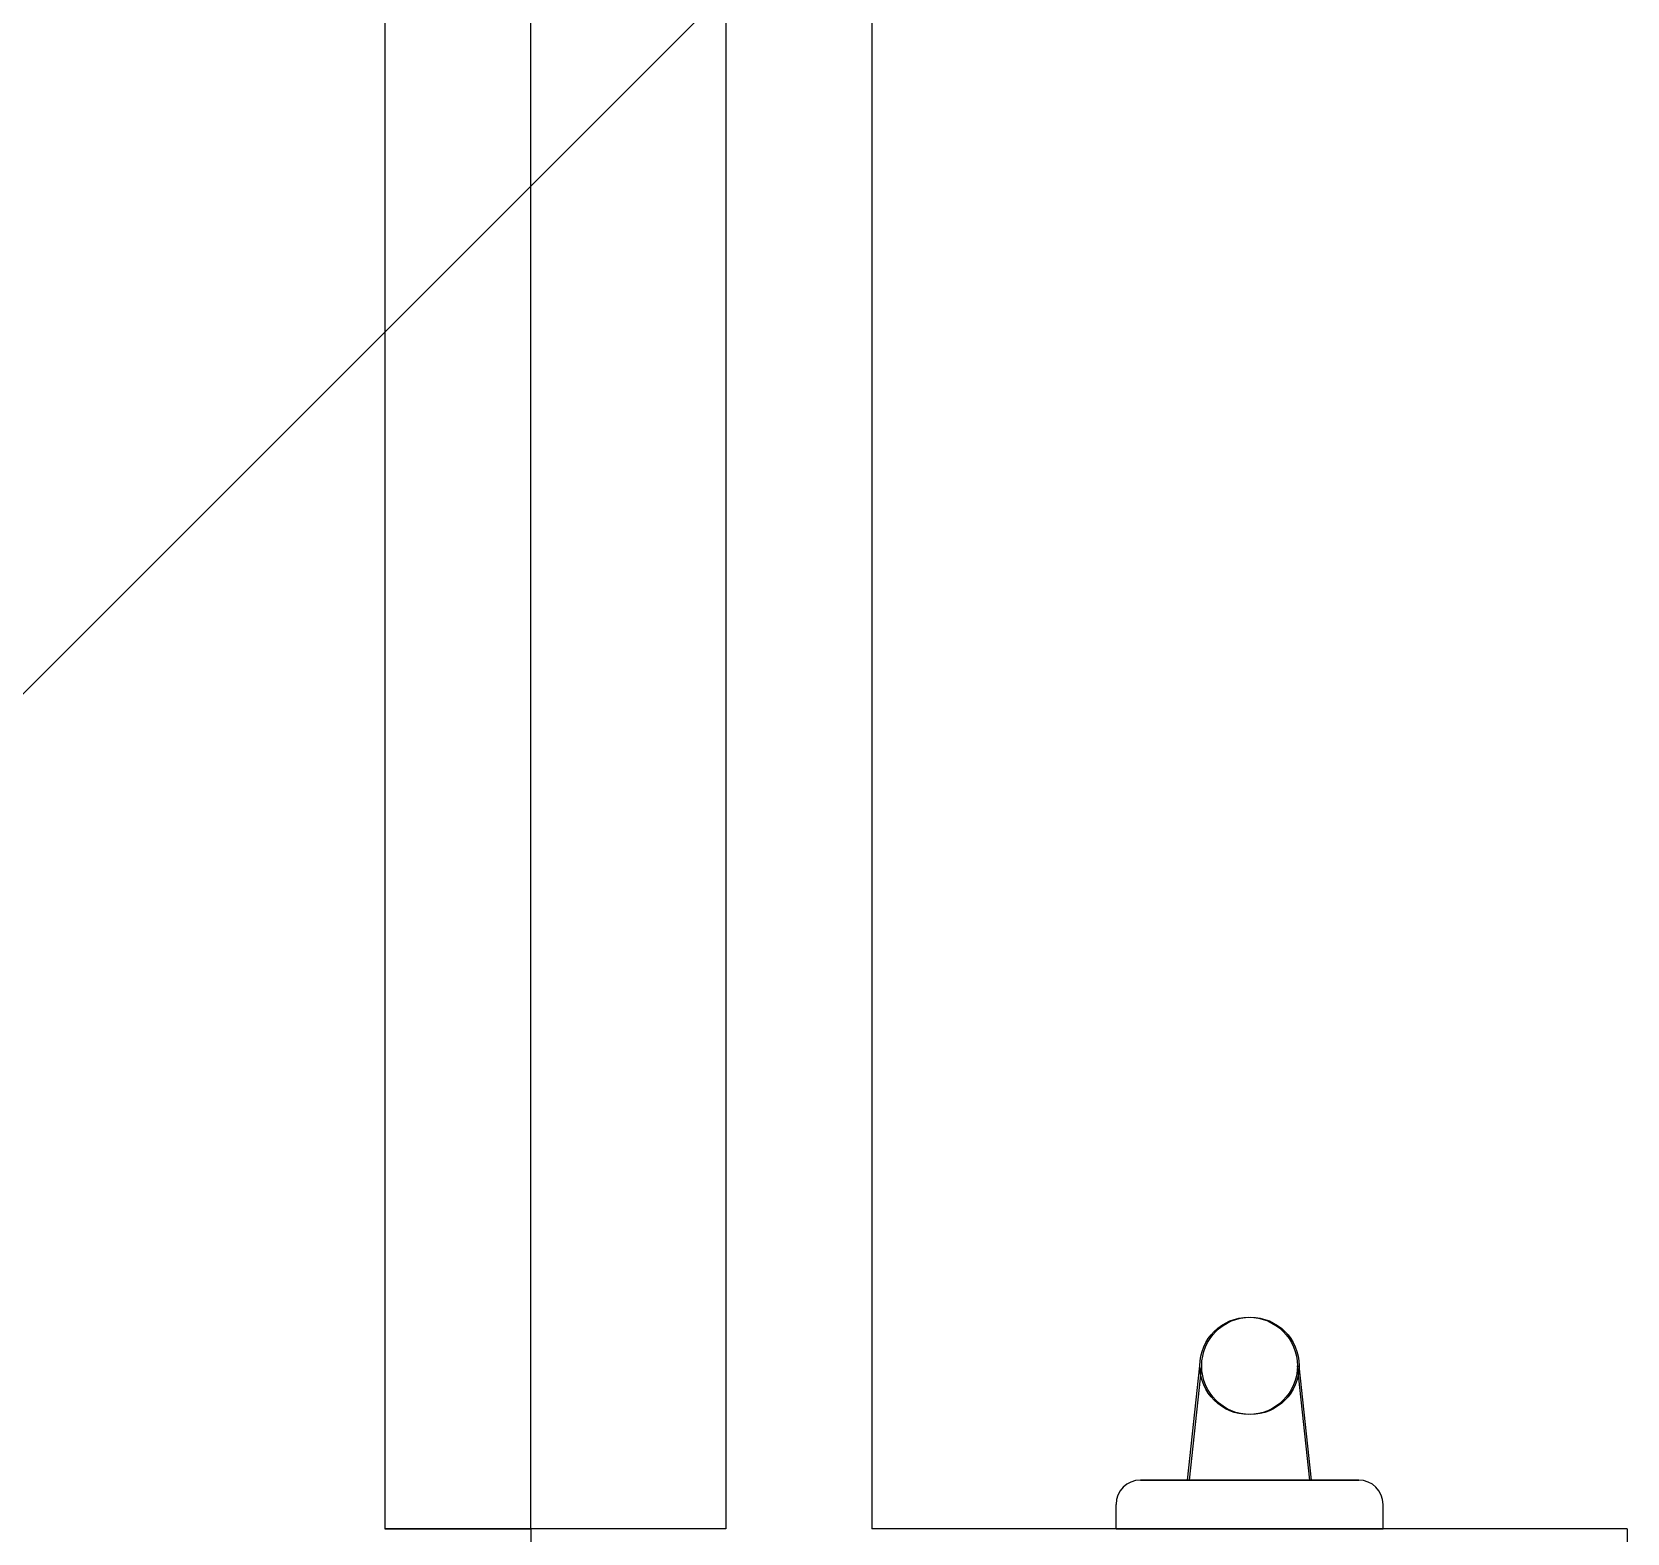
# Model space of a CAD drawing. Header units: millimetres. Extents: x 732 to 1037, y 127 to 299.
# Drawn here: x 738.3351 to 738.6626, y 282.6167 to 282.9248 of the extents above; entities that cross this region are included whole.
import ezdxf

# ---------------------------------------------------------------- set-up
doc = ezdxf.new("R2010")
doc.units = ezdxf.units.MM
doc.layers.add('I-ARQ', color=8, linetype='Continuous')

# ---------------------------------------------------------------- blocks, each defined once
blk = doc.blocks.new('A$C4CA24491')
at = {"layer": 'I-ARQ', "color": 2}
blk.add_line((0, 3.76099), (12.75, 16.51099), dxfattribs=at)

msp = doc.modelspace()

# ---------------------------------------------------------------- linework, layer by layer
at = {"layer": 'I-ARQ'}
for p, q in [((738.47758, 283.82753), (738.47758, 282.61753)), ((738.50758, 283.82753), (738.50758, 282.61753)), ((738.40758, 283.21753), (738.40758, 282.61753)), ((738.43758, 282.61753), (738.43758, 283.21753)), ((738.57238, 282.62753), (738.57491, 282.65099)), ((738.57273, 282.62753), (738.57526, 282.65099)), ((738.59744, 282.62753), (738.59491, 282.65099)), ((738.59778, 282.62753), (738.59526, 282.65099)), ((738.6075, 282.62753), (738.56267, 282.62753)), ((738.56267, 282.62753), (738.6075, 282.62753)), ((738.55767, 282.61753), (738.55767, 282.62253)), ((738.55767, 282.61753), (738.55767, 282.62253)), ((738.6125, 282.61753), (738.6125, 282.62253)), ((738.6125, 282.61753), (738.6125, 282.62253)), ((738.47758, 282.61753), (738.40758, 282.61753)), ((738.40758, 282.61753), (738.43758, 282.61753)), ((738.43758, 282.61753), (738.43758, 282.57753)), ((738.66258, 282.61753), (738.50758, 282.61753)), ((738.6125, 282.61753), (738.55767, 282.61753)), ((738.55767, 282.61753), (738.6125, 282.61753)), ((738.66258, 282.61753), (738.66258, 282.57753))]:
    msp.add_line(p, q, dxfattribs=at)
for centre in [(738.58491, 282.65099), (738.58526, 282.65099)]:
    msp.add_circle(centre, 0.01, dxfattribs=at)
for centre, radius, start, end in [((738.43758, 282.61753), 0.6, 90, 180), ((738.56267, 282.62253), 0.005, 90, 180), ((738.56267, 282.62253), 0.005, 90, 180), ((738.6075, 282.62253), 0.005, 0, 90), ((738.6075, 282.62253), 0.005, 360, 90)]:
    msp.add_arc(centre, radius, start, end, dxfattribs=at)

# ---------------------------------------------------------------- block references
msp.add_blockref('A$C4CA24491', (733.63258, 274.32726))

doc.saveas('drawing.dxf')
